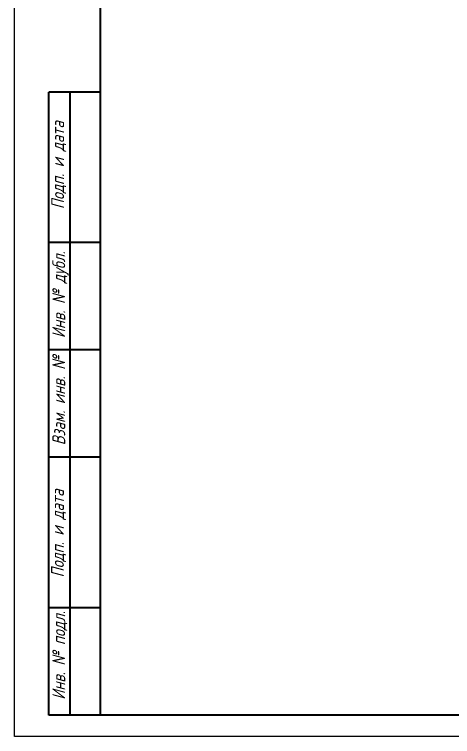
# Model space of a CAD drawing. Extents: x 346 to 4955, y 45 to 639.
# Drawn here: x 1093.3 to 1195.3, y 44.8 to 212.9 of the extents above; entities that cross this region are included whole.
import ezdxf

# ---------------------------------------------------------------- set-up
doc = ezdxf.new("R2010")
doc.units = 0
doc.header["$MEASUREMENT"] = 0
doc.layers.add('KONTUR', color=7, linetype='CONTINUOUS')
doc.layers.add('Основная', color=7, linetype='CONTINUOUS', lineweight=40)
doc.layers.add('текст', color=7, linetype='CONTINUOUS', lineweight=30)
doc.styles.add('GOST type A0', font='gost.TTF', dxfattribs={"oblique": 15, "height": 3.5})

msp = doc.modelspace()

# ---------------------------------------------------------------- linework, layer by layer
at = {"layer": 'KONTUR'}
for p, q in [((1093.346, 44.812), (1093.346, 638.812)), ((1934.346, 44.812), (1093.346, 44.812))]:
    msp.add_line(p, q, dxfattribs=at)
at = {"layer": 'Основная'}
for p, q in [((1113.346, 89.812), (1113.346, 633.812)), ((1101.346, 49.812), (1101.346, 194.812)), ((1113.346, 194.812), (1101.346, 194.812)), ((1106.346, 49.812), (1106.346, 194.812)), ((1113.346, 159.812), (1101.346, 159.812)), ((1113.346, 134.812), (1101.346, 134.812)), ((1113.346, 109.812), (1101.346, 109.812)), ((1113.346, 49.812), (1113.346, 89.812)), ((1113.346, 74.812), (1101.346, 74.812)), ((1929.346, 49.812), (1101.346, 49.812))]:
    msp.add_line(p, q, dxfattribs=at)

# ---------------------------------------------------------------- texts
at = {"layer": 'текст', "style": 'GOST type A0', "oblique": 15}
for s, p in [('Подп. и дата', (1104.92, 167.583)), ('Инв. № дубл.', (1105.165, 137.558)), ('Взам. инв. №', (1105.165, 112.631)), ('Подп. и дата', (1104.87, 81.846)), ('Инв. № подл.', (1105.165, 53.38))]:
    msp.add_text(s, height=3, rotation=90, dxfattribs=at).set_placement(p)

doc.saveas('drawing.dxf')
